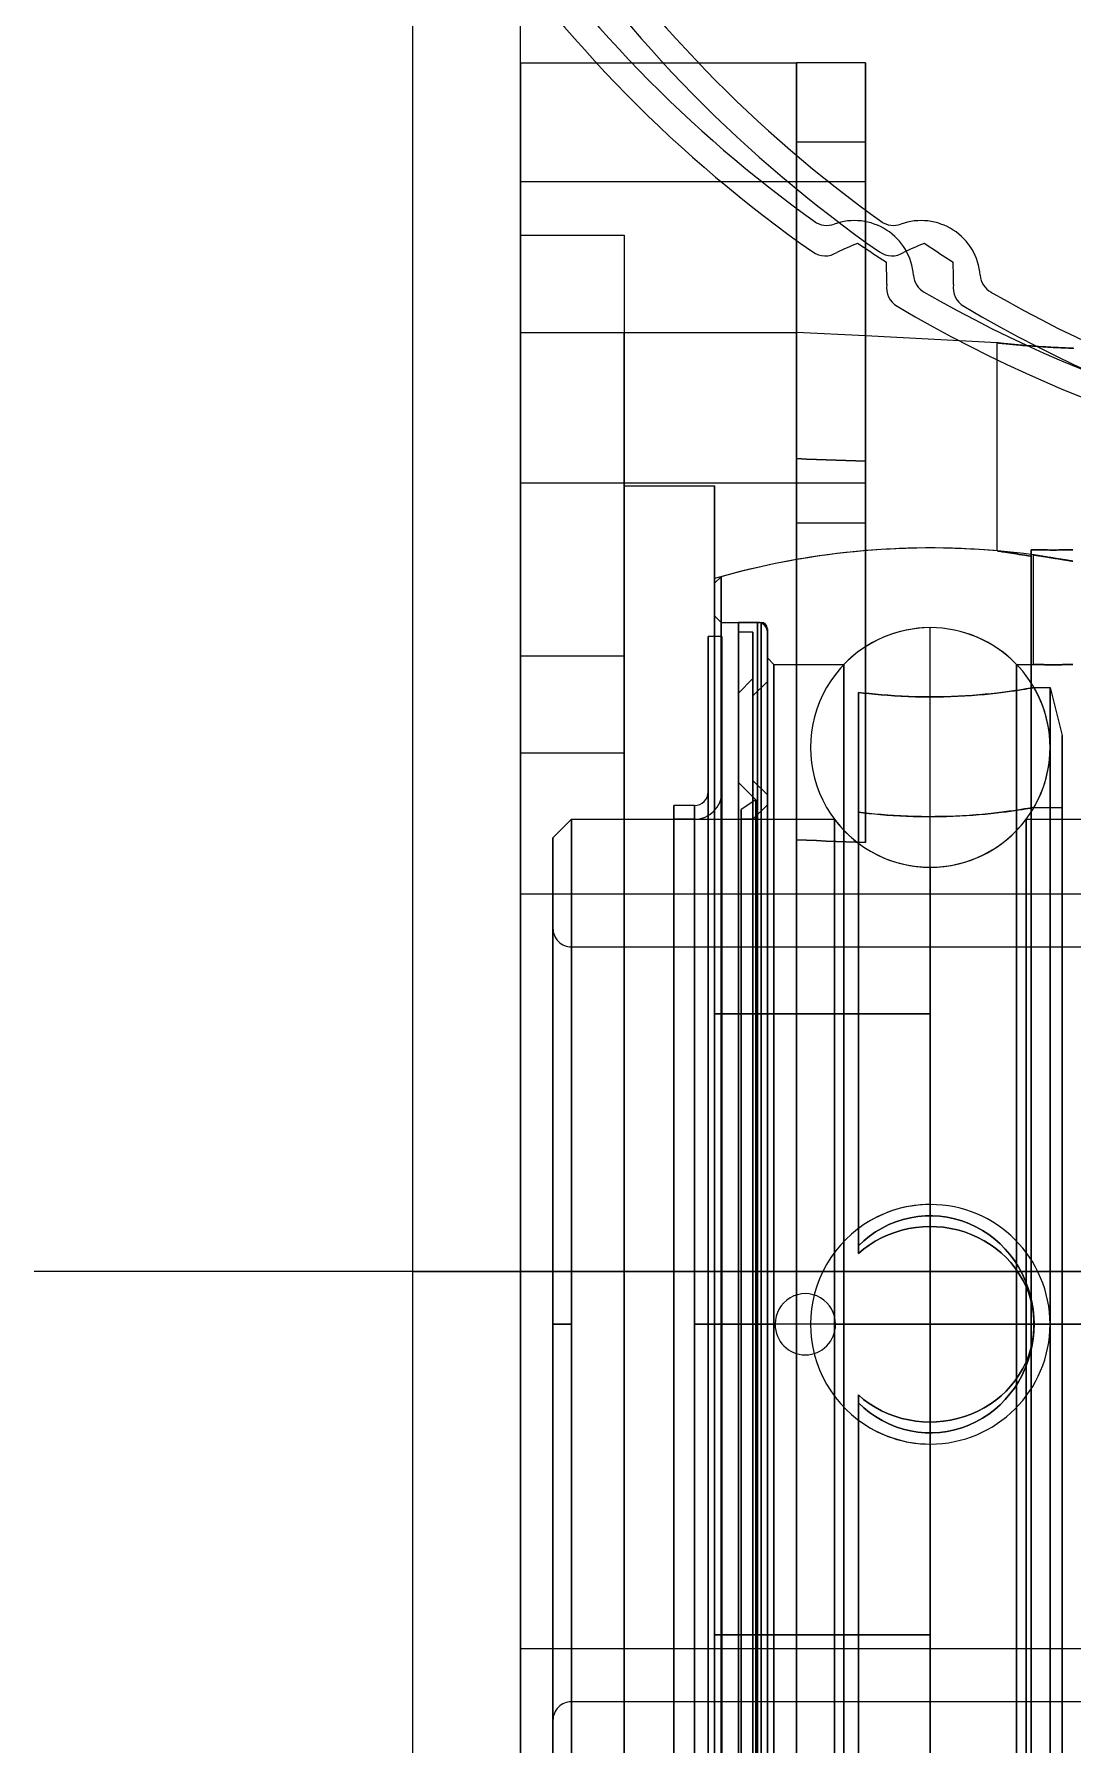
# Model space of a CAD drawing. Header units: millimetres. Extents: x 150937 to 394412, y 327166 to 584759.
# Drawn here: x 224573.1 to 224621.3, y 449877 to 449956.3 of the extents above; entities that cross this region are included whole.
import ezdxf

# ---------------------------------------------------------------- set-up
doc = ezdxf.new("R2010")
doc.units = ezdxf.units.MM
doc.layers.add('MAIN-1', color=7, linetype='Continuous')

# ---------------------------------------------------------------- blocks, each defined once
blk = doc.blocks.new('wewwww')
for q in [(8494.672, 3632.763), (8496.017, 3631.896)]:
    blk.add_line((8495.344, 3632.329), q)
for centre, radius, start, end in [((8462.707, 3581.664), 61.758, 59.36694, 87.84556), ((8462.706, 3581.666), 60.558, 60.03574, 87.12987), ((8493.665, 3633.943), 1, 351.74103, 59.36694), ((8492.414, 3633.287), 1, 4.52088, 60.08), ((8496.152, 3633.582), 2.75, 184.52088, 289.89883), ((8512.911, 3633.575), 18.257, 179.29636, 182.5522), ((8489.204, 3648.866), 18.287, 291.87309, 295.12375), ((8497.508, 3631.468), 1, 55.05539, 122.6813), ((8462.707, 3581.664), 61.758, 13.1262, 55.05539), ((8497.428, 3630.057), 1, 54.3397, 109.89883), ((8462.706, 3581.666), 60.558, 33.96134, 54.38408)]:
    blk.add_arc(centre, radius, start, end)
blk = doc.blocks.new('ucf207')
at = {"layer": 'MAIN-1'}
for p, q in [((0, 58.5), (0, 46)), ((0, 58.5), (0, 58.5)), ((0, 46), (0, 58.5)), ((0, 58.5), (12.8, 58.5)), ((0, 58.5), (12.8, 58.5)), ((12.8, 46), (12.8, 58.5)), ((12.8, 58.5), (12.8, 54.839)), ((12.8, 58.5), (12.8, 58.5)), ((12.8, 54.839), (12.8, 58.5)), ((12.8, 58.5), (12.8, 46)), ((16, 58.5), (12.8, 58.5)), ((16, 58.5), (12.8, 58.5)), ((16, 37.161), (16, 58.5)), ((16, 58.5), (16, 54.839)), ((16, 58.5), (16, 37.161)), ((12.8, 54.839), (16, 54.839)), ((12.8, 54.839), (12.8, 40.142)), ((12.8, 40.142), (12.8, 54.839)), ((12.8, 54.839), (16, 54.839)), ((16, 54.839), (16, 40.019)), ((16, 40.019), (16, 54.839)), ((0, 39), (0, 53)), ((0, 39), (0, 53)), ((0, 39), (0, 53)), ((0, 39), (0, 53)), ((0, 53), (16, 53)), ((0, 53), (16, 53)), ((16, 53), (16, 39)), ((16, 53), (16, 39)), ((16, 53), (16, 39)), ((16, 39), (16, 53)), ((0, 46), (0, 50.5)), ((0, 50.5), (0, 50.5)), ((0, 50.5), (0, 46)), ((0, 50.5), (4.8, 50.5)), ((0, 50.5), (4.8, 50.5)), ((4.8, 50.5), (4.8, 46)), ((4.8, 50.5), (4.8, 50.5)), ((4.8, 50.5), (4.8, 46)), ((0, -46), (0, 46)), ((0, 46), (0, -46)), ((0, 31), (0, 46)), ((0, 46), (0, 31)), ((0, 46), (4.8, 46)), ((0, 46), (4.8, 46)), ((0, 46), (12.8, 46)), ((0, 46), (12.8, 46)), ((4.8, 31), (4.8, 46)), ((4.8, 46), (4.8, 31)), ((12.8, 46), (12.8, 40.142)), ((16, 45.832), (12.8, 46)), ((12.8, 37.161), (12.8, 46)), ((12.8, 46), (12.8, -46)), ((12.8, 46), (12.8, 37.161)), ((12.8, 40.142), (12.8, 46)), ((12.8, -46), (12.8, 46)), ((22.1, 45.513), (16, 45.832)), ((22.1, 45.513), (22.101, 45.512)), ((22.1, 35.866), (22.1, 45.513)), ((22.102, 45.512), (22.1, 45.513)), ((22.101, 45.512), (22.105, 45.512)), ((22.11, 45.512), (22.102, 45.512)), ((22.105, 45.512), (22.112, 45.511)), ((22.123, 45.51), (22.11, 45.512)), ((22.112, 45.511), (22.121, 45.51)), ((22.121, 45.51), (22.134, 45.509)), ((22.141, 45.508), (22.123, 45.51)), ((22.134, 45.509), (22.149, 45.507)), ((22.164, 45.506), (22.141, 45.508)), ((22.149, 45.507), (22.175, 45.504)), ((22.193, 45.503), (22.164, 45.506)), ((22.175, 45.504), (22.208, 45.501)), ((22.227, 45.499), (22.193, 45.503)), ((22.208, 45.501), (22.247, 45.497)), ((22.266, 45.495), (22.227, 45.499)), ((22.247, 45.497), (22.291, 45.492)), ((22.311, 45.49), (22.266, 45.495)), ((22.291, 45.492), (22.341, 45.487)), ((22.36, 45.485), (22.311, 45.49)), ((22.341, 45.487), (22.397, 45.481)), ((22.414, 45.479), (22.36, 45.485)), ((22.397, 45.481), (22.457, 45.475)), ((22.473, 45.473), (22.414, 45.479)), ((22.457, 45.475), (22.523, 45.468)), ((22.536, 45.467), (22.473, 45.473)), ((22.523, 45.468), (22.593, 45.461)), ((22.604, 45.46), (22.536, 45.467)), ((22.593, 45.461), (22.667, 45.454)), ((22.675, 45.453), (22.604, 45.46)), ((22.667, 45.454), (22.745, 45.446)), ((22.749, 45.446), (22.675, 45.453)), ((22.745, 45.446), (22.826, 45.439)), ((22.826, 45.439), (22.749, 45.446)), ((22.826, 45.439), (22.91, 45.431)), ((22.905, 45.431), (22.826, 45.439)), ((22.989, 45.424), (22.905, 45.431)), ((22.91, 45.431), (22.999, 45.423)), ((23.078, 45.416), (22.989, 45.424)), ((22.999, 45.423), (23.093, 45.415)), ((23.17, 45.408), (23.078, 45.416)), ((23.093, 45.415), (23.191, 45.406)), ((23.266, 45.4), (23.17, 45.408)), ((23.191, 45.406), (23.293, 45.397)), ((23.366, 45.391), (23.266, 45.4)), ((23.293, 45.397), (23.399, 45.389)), ((23.469, 45.383), (23.366, 45.391)), ((23.399, 45.389), (23.509, 45.38)), ((23.575, 45.375), (23.469, 45.383)), ((23.509, 45.38), (23.622, 45.371)), ((23.683, 45.367), (23.575, 45.375)), ((23.622, 45.371), (23.737, 45.363)), ((23.794, 45.358), (23.683, 45.367)), ((23.737, 45.363), (23.854, 45.354)), ((23.906, 45.35), (23.794, 45.358)), ((23.854, 45.354), (23.974, 45.346)), ((24.02, 45.343), (23.906, 45.35)), ((23.974, 45.346), (24.094, 45.338)), ((24.135, 45.335), (24.02, 45.343)), ((24.094, 45.338), (24.215, 45.33)), ((24.25, 45.328), (24.135, 45.335)), ((24.215, 45.33), (24.337, 45.322)), ((24.366, 45.321), (24.25, 45.328)), ((24.337, 45.322), (24.458, 45.315)), ((24.481, 45.314), (24.366, 45.321)), ((24.458, 45.315), (24.579, 45.308)), ((24.595, 45.307), (24.481, 45.314)), ((24.579, 45.308), (24.698, 45.302)), ((24.708, 45.301), (24.595, 45.307)), ((24.698, 45.302), (24.817, 45.296)), ((24.82, 45.296), (24.708, 45.301)), ((24.817, 45.296), (24.937, 45.29)), ((24.934, 45.29), (24.82, 45.296)), ((25.048, 45.285), (24.934, 45.29)), ((24.937, 45.29), (25.059, 45.284)), ((25.163, 45.28), (25.048, 45.285)), ((25.059, 45.284), (25.18, 45.279)), ((25.278, 45.275), (25.163, 45.28)), ((25.18, 45.279), (25.302, 45.274)), ((25.392, 45.271), (25.278, 45.275)), ((25.302, 45.274), (25.422, 45.27)), ((25.505, 45.267), (25.392, 45.271)), ((25.422, 45.27), (25.542, 45.265)), ((25.617, 45.263), (25.505, 45.267)), ((25.542, 45.265), (25.66, 45.262)), ((13.258, 40.124), (12.8, 40.142)), ((12.8, 40.142), (13.258, 40.124)), ((13.716, 40.107), (13.258, 40.124)), ((13.258, 40.124), (13.716, 40.107)), ((14.173, 40.089), (13.716, 40.107)), ((13.716, 40.107), (14.173, 40.089)), ((14.63, 40.071), (14.173, 40.089)), ((14.173, 40.089), (14.63, 40.071)), ((15.087, 40.054), (14.63, 40.071)), ((14.63, 40.071), (15.087, 40.054)), ((15.544, 40.036), (15.087, 40.054)), ((15.087, 40.054), (15.544, 40.036)), ((16, 40.019), (15.544, 40.036)), ((15.544, 40.036), (16, 40.019)), ((16, 22.341), (16, 40.019)), ((16, 40.019), (16, 22.341)), ((16, 39), (0, 39)), ((16, 39), (0, 39)), ((4.8, -38.88), (4.8, 38.88)), ((4.8, 38.88), (9, 38.88)), ((4.8, 38.88), (4.8, -38.88)), ((9, -38.88), (9, 38.88)), ((9, 38.88), (9, -38.88)), ((12.8, 37.161), (16, 37.161)), ((12.8, 22.464), (12.8, 37.161)), ((12.8, 37.161), (12.8, 22.464)), ((12.8, 37.161), (16, 37.161)), ((16, 22.341), (16, 37.161)), ((16, 37.161), (16, 22.341)), ((22.105, 35.866), (22.1, 35.866)), ((22.1, 35.866), (22.105, 35.866)), ((22.119, 35.863), (22.105, 35.866)), ((22.105, 35.866), (22.119, 35.863)), ((22.143, 35.859), (22.119, 35.863)), ((22.119, 35.863), (22.143, 35.859)), ((22.177, 35.854), (22.143, 35.859)), ((22.143, 35.859), (22.177, 35.854)), ((22.222, 35.847), (22.177, 35.854)), ((22.177, 35.854), (22.222, 35.847)), ((22.276, 35.838), (22.222, 35.847)), ((22.222, 35.847), (22.276, 35.838)), ((22.339, 35.828), (22.276, 35.838)), ((22.276, 35.838), (22.339, 35.828)), ((22.412, 35.817), (22.339, 35.828)), ((22.339, 35.828), (22.412, 35.817)), ((22.494, 35.804), (22.412, 35.817)), ((22.412, 35.817), (22.494, 35.804)), ((22.583, 35.789), (22.494, 35.804)), ((22.494, 35.804), (22.583, 35.789)), ((22.679, 35.774), (22.583, 35.789)), ((22.583, 35.789), (22.679, 35.774)), ((22.781, 35.758), (22.679, 35.774)), ((22.679, 35.774), (22.781, 35.758)), ((22.888, 35.741), (22.781, 35.758)), ((22.781, 35.758), (22.888, 35.741)), ((23.003, 35.722), (22.888, 35.741)), ((22.888, 35.741), (23.003, 35.722)), ((23.125, 35.703), (23.003, 35.722)), ((23.003, 35.722), (23.125, 35.703)), ((23.255, 35.682), (23.125, 35.703)), ((23.125, 35.703), (23.255, 35.682)), ((23.68, 35.92), (23.68, -36)), ((23.68, 35.92), (23.784, 35.918)), ((23.68, 35.92), (23.68, 35.614)), ((23.784, 35.918), (23.68, 35.92)), ((23.68, 35.614), (23.68, 35.92)), ((23.68, -36), (23.68, 35.92)), ((23.784, 35.918), (23.89, 35.915)), ((23.89, 35.915), (23.784, 35.918)), ((23.89, 35.915), (23.997, 35.913)), ((23.997, 35.913), (23.89, 35.915)), ((23.997, 35.913), (24.105, 35.911)), ((24.105, 35.911), (23.997, 35.913)), ((24.105, 35.911), (24.214, 35.909)), ((24.214, 35.909), (24.105, 35.911)), ((24.214, 35.909), (24.323, 35.908)), ((24.323, 35.908), (24.214, 35.909)), ((24.323, 35.908), (24.432, 35.907)), ((24.432, 35.907), (24.323, 35.908)), ((24.432, 35.907), (24.54, 35.906)), ((24.54, 35.906), (24.432, 35.907)), ((24.54, 35.906), (24.647, 35.906)), ((24.647, 35.906), (24.54, 35.906)), ((24.647, 35.906), (24.753, 35.906)), ((24.753, 35.906), (24.647, 35.906)), ((24.753, 35.906), (24.86, 35.906)), ((24.86, 35.906), (24.753, 35.906)), ((24.86, 35.906), (24.968, 35.907)), ((24.968, 35.907), (24.86, 35.906)), ((24.968, 35.907), (25.077, 35.908)), ((25.077, 35.908), (24.968, 35.907)), ((25.077, 35.908), (25.186, 35.909)), ((25.186, 35.909), (25.077, 35.908)), ((25.186, 35.909), (25.295, 35.911)), ((25.295, 35.911), (25.186, 35.909)), ((25.295, 35.911), (25.403, 35.913)), ((25.403, 35.913), (25.295, 35.911)), ((25.403, 35.913), (25.51, 35.915)), ((25.51, 35.915), (25.403, 35.913)), ((25.51, 35.915), (25.616, 35.918)), ((25.616, 35.918), (25.51, 35.915)), ((23.391, 35.66), (23.255, 35.682)), ((23.255, 35.682), (23.391, 35.66)), ((23.533, 35.638), (23.391, 35.66)), ((23.391, 35.66), (23.533, 35.638)), ((23.68, 35.614), (23.533, 35.638)), ((23.533, 35.638), (23.68, 35.614)), ((23.68, 35.614), (23.68, 0)), ((23.68, 0), (23.68, 35.614)), ((23.791, 35.68), (23.791, 35.68)), ((23.791, 35.68), (23.793, 35.679)), ((23.792, 35.68), (23.791, 35.68)), ((23.791, 30.6), (23.791, 35.68)), ((23.795, 35.679), (23.792, 35.68)), ((23.793, 35.679), (23.795, 35.679)), ((23.795, 35.679), (23.799, 35.679)), ((23.801, 35.678), (23.795, 35.679)), ((23.799, 35.679), (23.803, 35.678)), ((23.809, 35.677), (23.801, 35.678)), ((23.803, 35.678), (23.808, 35.677)), ((23.808, 35.677), (23.819, 35.675)), ((23.819, 35.675), (23.809, 35.677)), ((23.819, 35.675), (23.831, 35.673)), ((23.831, 35.673), (23.819, 35.675)), ((23.831, 35.673), (23.846, 35.671)), ((23.846, 35.671), (23.831, 35.673)), ((23.846, 35.671), (23.863, 35.668)), ((23.863, 35.668), (23.846, 35.671)), ((23.863, 35.668), (23.883, 35.665)), ((23.882, 35.665), (23.863, 35.668)), ((23.904, 35.662), (23.882, 35.665)), ((23.883, 35.665), (23.905, 35.662)), ((23.927, 35.658), (23.904, 35.662)), ((23.905, 35.662), (23.929, 35.658)), ((23.952, 35.654), (23.927, 35.658)), ((23.929, 35.658), (23.955, 35.654)), ((23.979, 35.65), (23.952, 35.654)), ((23.955, 35.654), (23.982, 35.649)), ((24.007, 35.645), (23.979, 35.65)), ((23.982, 35.649), (24.011, 35.645)), ((24.036, 35.641), (24.007, 35.645)), ((24.011, 35.645), (24.041, 35.64)), ((24.067, 35.636), (24.036, 35.641)), ((24.041, 35.64), (24.073, 35.635)), ((24.099, 35.631), (24.067, 35.636)), ((24.073, 35.635), (24.106, 35.629)), ((24.133, 35.625), (24.099, 35.631)), ((24.106, 35.629), (24.141, 35.624)), ((24.169, 35.619), (24.133, 35.625)), ((24.141, 35.624), (24.179, 35.618)), ((24.207, 35.613), (24.169, 35.619)), ((24.179, 35.618), (24.217, 35.612)), ((24.246, 35.607), (24.207, 35.613)), ((24.217, 35.612), (24.257, 35.605)), ((24.286, 35.601), (24.246, 35.607)), ((24.257, 35.605), (24.299, 35.599)), ((24.328, 35.594), (24.286, 35.601)), ((24.299, 35.599), (24.342, 35.592)), ((24.37, 35.587), (24.328, 35.594)), ((24.342, 35.592), (24.385, 35.585)), ((24.413, 35.58), (24.37, 35.587)), ((24.385, 35.585), (24.43, 35.578)), ((24.457, 35.573), (24.413, 35.58)), ((24.43, 35.578), (24.475, 35.57)), ((24.501, 35.566), (24.457, 35.573)), ((24.475, 35.57), (24.52, 35.563)), ((24.546, 35.559), (24.501, 35.566)), ((24.52, 35.563), (24.565, 35.556)), ((24.59, 35.552), (24.546, 35.559)), ((24.565, 35.556), (24.611, 35.549)), ((24.635, 35.545), (24.59, 35.552)), ((24.611, 35.549), (24.656, 35.541)), ((24.678, 35.538), (24.635, 35.545)), ((24.656, 35.541), (24.7, 35.534)), ((24.722, 35.531), (24.678, 35.538)), ((24.7, 35.534), (24.744, 35.527)), ((24.766, 35.524), (24.722, 35.531)), ((24.744, 35.527), (24.789, 35.52)), ((24.81, 35.517), (24.766, 35.524)), ((24.789, 35.52), (24.835, 35.513)), ((24.854, 35.51), (24.81, 35.517)), ((24.835, 35.513), (24.88, 35.505)), ((24.899, 35.502), (24.854, 35.51)), ((24.88, 35.505), (24.926, 35.498)), ((24.943, 35.495), (24.899, 35.502)), ((24.926, 35.498), (24.97, 35.491)), ((24.987, 35.488), (24.943, 35.495)), ((24.97, 35.491), (25.015, 35.484)), ((25.03, 35.481), (24.987, 35.488)), ((25.015, 35.484), (25.058, 35.477)), ((25.073, 35.474), (25.03, 35.481)), ((25.058, 35.477), (25.101, 35.47)), ((25.114, 35.468), (25.073, 35.474)), ((25.101, 35.47), (25.143, 35.463)), ((25.154, 35.461), (25.114, 35.468)), ((25.143, 35.463), (25.183, 35.457)), ((25.193, 35.455), (25.154, 35.461)), ((25.183, 35.457), (25.221, 35.451)), ((25.231, 35.449), (25.193, 35.455)), ((25.221, 35.451), (25.259, 35.445)), ((25.267, 35.443), (25.231, 35.449)), ((25.259, 35.445), (25.294, 35.439)), ((25.301, 35.438), (25.267, 35.443)), ((25.294, 35.439), (25.327, 35.433)), ((25.333, 35.433), (25.301, 35.438)), ((25.327, 35.433), (25.359, 35.428)), ((25.364, 35.428), (25.333, 35.433)), ((25.359, 35.428), (25.389, 35.424)), ((25.393, 35.423), (25.364, 35.428)), ((25.389, 35.424), (25.418, 35.419)), ((25.421, 35.418), (25.393, 35.423)), ((25.418, 35.419), (25.445, 35.415)), ((25.448, 35.414), (25.421, 35.418)), ((25.445, 35.415), (25.471, 35.41)), ((25.473, 35.41), (25.448, 35.414)), ((25.471, 35.41), (25.495, 35.407)), ((25.496, 35.406), (25.473, 35.41)), ((25.495, 35.407), (25.517, 35.403)), ((25.518, 35.403), (25.496, 35.406)), ((25.517, 35.403), (25.537, 35.4)), ((25.537, 35.4), (25.518, 35.403)), ((25.537, 35.4), (25.554, 35.397)), ((25.554, 35.397), (25.537, 35.4)), ((25.554, 35.397), (25.569, 35.395)), ((25.569, 35.395), (25.554, 35.397)), ((25.569, 35.395), (25.581, 35.393)), ((25.581, 35.393), (25.569, 35.395)), ((25.581, 35.393), (25.592, 35.391)), ((25.591, 35.391), (25.581, 35.393)), ((25.599, 35.39), (25.591, 35.391)), ((25.592, 35.391), (25.597, 35.39)), ((25.597, 35.39), (25.601, 35.389)), ((25.605, 35.389), (25.599, 35.39)), ((25.601, 35.389), (25.605, 35.389)), ((25.605, 35.389), (25.607, 35.388)), ((25.608, 35.388), (25.605, 35.389)), ((25.607, 35.388), (25.609, 35.388)), ((25.609, 35.388), (25.608, 35.388)), ((25.609, 35.388), (25.609, 35.388)), ((9, 34.369), (9.3, 34.669)), ((9, 14.4), (9, 34.583)), ((9, 34.369), (9, -34.369)), ((9, -34.369), (9, 34.369)), ((9.3, 0), (9.3, 34.669)), ((9.3, 34.669), (9.3, 0)), ((9, 32.85), (9.3, 32.55)), ((9, -32.85), (9, 32.85)), ((9, 32.85), (9, -32.85)), ((9.3, -32.55), (9.3, 32.55)), ((9.3, 32.55), (11.15, 32.55)), ((9.3, 32.55), (9.3, -32.55)), ((10.994, 32.55), (10.102, 32.55)), ((10.102, -32.55), (10.102, 32.55)), ((10.102, 32.55), (10.102, -32.55)), ((10.994, 0), (10.994, 32.55)), ((10.994, 32.55), (10.994, 0)), ((11.15, 0), (11.15, 32.55)), ((11.15, 32.55), (11.15, 0)), ((9.338, 31.899), (8.7, 31.899)), ((8.7, -31.899), (8.7, 31.899)), ((8.7, 31.899), (8.7, -31.899)), ((9.338, -31.899), (9.338, 31.899)), ((9.338, 31.899), (9.338, -31.899)), ((10.102, -32.093), (10.102, 32.094)), ((10.776, 32.094), (10.102, 32.094)), ((10.102, 32.094), (10.102, -32.093)), ((10.776, -32.093), (10.776, 32.094)), ((10.776, 32.094), (10.776, -32.093)), ((11.45, 32.25), (11.45, 0)), ((11.45, 0), (11.45, 32.25)), ((11.45, 0), (11.45, 32.094)), ((11.45, 32.094), (11.45, 0)), ((19, 0), (19, 32.305)), ((0, 26.5), (0, 31)), ((0, 26.5), (0, 31)), ((0, 31), (4.8, 31)), ((0, 31), (4.8, 31)), ((4.8, 26.5), (4.8, 31)), ((4.8, 31), (4.8, 26.5)), ((11.45, 30.9), (11.75, 30.6)), ((11.45, -30.9), (11.45, 30.9)), ((11.45, 30.9), (11.45, -30.9)), ((11.75, -30.6), (11.75, 30.6)), ((11.75, 30.6), (14.996, 30.6)), ((11.75, 30.6), (11.75, -30.6)), ((14.996, 0), (14.996, 30.6)), ((14.996, 30.6), (14.996, 0)), ((23.004, 0), (23.004, 30.6)), ((23.004, 30.6), (23.004, 0)), ((23.004, 30.6), (23.791, 30.6)), ((23.792, 30.6), (23.791, 30.6)), ((23.791, 30.6), (23.792, 30.6)), ((23.795, 30.6), (23.792, 30.6)), ((23.792, 30.6), (23.794, 30.6)), ((23.794, 30.6), (23.799, 30.6)), ((23.8, 30.6), (23.795, 30.6)), ((23.799, 30.6), (23.805, 30.6)), ((23.807, 30.6), (23.8, 30.6)), ((23.805, 30.6), (23.813, 30.599)), ((23.815, 30.599), (23.807, 30.6)), ((23.813, 30.599), (23.823, 30.599)), ((23.826, 30.599), (23.815, 30.599)), ((23.823, 30.599), (23.835, 30.599)), ((23.839, 30.599), (23.826, 30.599)), ((23.835, 30.599), (23.849, 30.598)), ((23.854, 30.598), (23.839, 30.599)), ((23.849, 30.598), (23.864, 30.598)), ((23.871, 30.598), (23.854, 30.598)), ((23.864, 30.598), (23.881, 30.597)), ((23.89, 30.597), (23.871, 30.598)), ((23.881, 30.597), (23.9, 30.597)), ((23.91, 30.597), (23.89, 30.597)), ((23.9, 30.597), (23.921, 30.596)), ((23.933, 30.596), (23.91, 30.597)), ((23.921, 30.596), (23.943, 30.596)), ((23.956, 30.596), (23.933, 30.596)), ((23.943, 30.596), (23.966, 30.595)), ((23.982, 30.595), (23.956, 30.596)), ((23.966, 30.595), (23.991, 30.595)), ((24.008, 30.594), (23.982, 30.595)), ((23.991, 30.595), (24.017, 30.594)), ((24.036, 30.594), (24.008, 30.594)), ((24.017, 30.594), (24.043, 30.594)), ((24.064, 30.593), (24.036, 30.594)), ((24.043, 30.594), (24.071, 30.593)), ((24.095, 30.592), (24.064, 30.593)), ((24.071, 30.593), (24.101, 30.592)), ((24.127, 30.592), (24.095, 30.592)), ((24.101, 30.592), (24.131, 30.592)), ((24.16, 30.591), (24.127, 30.592)), ((24.131, 30.592), (24.164, 30.591)), ((24.195, 30.591), (24.16, 30.591)), ((24.164, 30.591), (24.197, 30.591)), ((24.231, 30.59), (24.195, 30.591)), ((24.197, 30.591), (24.232, 30.59)), ((24.269, 30.59), (24.231, 30.59)), ((24.232, 30.59), (24.268, 30.59)), ((24.268, 30.59), (24.305, 30.589)), ((24.308, 30.589), (24.269, 30.59)), ((24.305, 30.589), (24.343, 30.589)), ((24.347, 30.589), (24.308, 30.589)), ((24.343, 30.589), (24.381, 30.588)), ((24.387, 30.588), (24.347, 30.589)), ((24.381, 30.588), (24.42, 30.588)), ((24.429, 30.588), (24.387, 30.588)), ((24.42, 30.588), (24.46, 30.587)), ((24.47, 30.587), (24.429, 30.588)), ((24.46, 30.587), (24.5, 30.587)), ((24.512, 30.587), (24.47, 30.587)), ((24.5, 30.587), (24.54, 30.587)), ((24.554, 30.587), (24.512, 30.587)), ((24.54, 30.587), (24.581, 30.587)), ((24.596, 30.587), (24.554, 30.587)), ((24.581, 30.587), (24.621, 30.587)), ((24.638, 30.587), (24.596, 30.587)), ((24.621, 30.587), (24.661, 30.587)), ((24.679, 30.586), (24.638, 30.587)), ((24.661, 30.587), (24.7, 30.586)), ((24.721, 30.586), (24.679, 30.586)), ((24.7, 30.586), (24.739, 30.587)), ((24.762, 30.587), (24.721, 30.586)), ((24.739, 30.587), (24.779, 30.587)), ((24.804, 30.587), (24.762, 30.587)), ((24.779, 30.587), (24.819, 30.587)), ((24.846, 30.587), (24.804, 30.587)), ((24.819, 30.587), (24.86, 30.587)), ((24.888, 30.587), (24.846, 30.587)), ((24.86, 30.587), (24.9, 30.587)), ((24.93, 30.587), (24.888, 30.587)), ((24.9, 30.587), (24.94, 30.587)), ((24.971, 30.588), (24.93, 30.587)), ((24.94, 30.587), (24.98, 30.588)), ((25.013, 30.588), (24.971, 30.588)), ((24.98, 30.588), (25.019, 30.588)), ((25.053, 30.589), (25.013, 30.588)), ((25.019, 30.588), (25.057, 30.589)), ((25.092, 30.589), (25.053, 30.589)), ((25.057, 30.589), (25.095, 30.589)), ((25.131, 30.59), (25.092, 30.589)), ((25.095, 30.589), (25.132, 30.59)), ((25.169, 30.59), (25.131, 30.59)), ((25.132, 30.59), (25.168, 30.59)), ((25.168, 30.59), (25.203, 30.591)), ((25.205, 30.591), (25.169, 30.59)), ((25.203, 30.591), (25.236, 30.591)), ((25.24, 30.591), (25.205, 30.591)), ((25.236, 30.591), (25.269, 30.592)), ((25.273, 30.592), (25.24, 30.591)), ((25.269, 30.592), (25.299, 30.592)), ((25.305, 30.592), (25.273, 30.592)), ((25.299, 30.592), (25.329, 30.593)), ((25.336, 30.593), (25.305, 30.592)), ((25.329, 30.593), (25.357, 30.594)), ((25.364, 30.594), (25.336, 30.593)), ((25.357, 30.594), (25.383, 30.594)), ((25.392, 30.594), (25.364, 30.594)), ((25.383, 30.594), (25.409, 30.595)), ((25.418, 30.595), (25.392, 30.594)), ((25.409, 30.595), (25.434, 30.595)), ((25.444, 30.596), (25.418, 30.595)), ((25.434, 30.595), (25.457, 30.596)), ((25.467, 30.596), (25.444, 30.596)), ((25.457, 30.596), (25.479, 30.596)), ((25.49, 30.597), (25.467, 30.596)), ((25.479, 30.596), (25.5, 30.597)), ((25.51, 30.597), (25.49, 30.597)), ((25.5, 30.597), (25.519, 30.597)), ((25.529, 30.598), (25.51, 30.597)), ((25.519, 30.597), (25.536, 30.598)), ((25.546, 30.598), (25.529, 30.598)), ((25.536, 30.598), (25.551, 30.598)), ((25.561, 30.599), (25.546, 30.598)), ((25.551, 30.598), (25.565, 30.599)), ((25.574, 30.599), (25.561, 30.599)), ((25.565, 30.599), (25.577, 30.599)), ((25.585, 30.599), (25.574, 30.599)), ((25.577, 30.599), (25.587, 30.599)), ((25.593, 30.6), (25.585, 30.599)), ((25.587, 30.599), (25.595, 30.6)), ((25.6, 30.6), (25.593, 30.6)), ((25.595, 30.6), (25.601, 30.6)), ((25.605, 30.6), (25.6, 30.6)), ((25.601, 30.6), (25.606, 30.6)), ((25.608, 30.6), (25.605, 30.6)), ((25.606, 30.6), (25.608, 30.6)), ((25.609, 30.6), (25.608, 30.6)), ((25.608, 30.6), (25.609, 30.6)), ((10.776, 29.946), (10.102, 29.272)), ((10.776, 29.946), (10.776, -29.946)), ((10.776, -29.946), (10.776, 29.946)), ((11.45, 29.811), (10.776, 29.137)), ((11.45, -29.811), (11.45, 29.811)), ((11.45, 29.811), (11.45, -29.811)), ((22.505, 29.325), (22.716, 29.353)), ((22.757, 29.359), (22.547, 29.33)), ((22.716, 29.353), (22.913, 29.381)), ((22.952, 29.387), (22.757, 29.359)), ((22.913, 29.381), (23.093, 29.408)), ((23.13, 29.414), (22.952, 29.387)), ((23.093, 29.408), (23.255, 29.433)), ((23.289, 29.439), (23.13, 29.414)), ((23.255, 29.433), (23.397, 29.456)), ((23.428, 29.461), (23.289, 29.439)), ((23.397, 29.456), (23.519, 29.477)), ((23.546, 29.481), (23.428, 29.461)), ((23.519, 29.477), (23.62, 29.494)), ((23.643, 29.498), (23.546, 29.481)), ((23.62, 29.494), (23.68, 29.504)), ((23.717, 29.511), (23.643, 29.498)), ((23.68, 29.504), (23.727, 29.513)), ((23.77, 29.52), (23.717, 29.511)), ((23.727, 29.513), (23.764, 29.519)), ((23.764, 29.519), (23.79, 29.524)), ((23.801, 29.526), (23.77, 29.52)), ((23.79, 29.524), (23.806, 29.527)), ((23.811, 29.528), (23.801, 29.526)), ((23.806, 29.527), (23.811, 29.528)), ((23.811, 29.528), (24.555, 29.528)), ((24.555, 29.528), (25.11, 27.306)), ((24.555, 29.528), (24.555, -29.527)), ((24.555, -29.527), (24.555, 29.528)), ((10.102, 29.272), (10.102, -29.272)), ((10.102, -29.272), (10.102, 29.272)), ((10.776, -29.137), (10.776, 29.137)), ((10.776, 29.137), (10.776, -29.137)), ((15.905, 29.274), (15.667, 29.303)), ((15.667, 29.303), (15.667, 3.638)), ((15.667, 29.303), (15.903, 29.274)), ((15.667, 23.748), (15.667, 29.303)), ((15.667, 29.303), (15.667, 23.748)), ((15.667, 3.638), (15.667, 29.303)), ((15.903, 29.274), (16.158, 29.246)), ((16.163, 29.245), (15.905, 29.274)), ((16.158, 29.246), (16.431, 29.218)), ((16.438, 29.218), (16.163, 29.245)), ((16.431, 29.218), (16.719, 29.192)), ((16.729, 29.191), (16.438, 29.218)), ((16.719, 29.192), (17.021, 29.168)), ((17.034, 29.167), (16.729, 29.191)), ((17.021, 29.168), (17.334, 29.147)), ((17.35, 29.146), (17.034, 29.167)), ((17.334, 29.147), (17.655, 29.129)), ((17.674, 29.128), (17.35, 29.146)), ((17.655, 29.129), (17.982, 29.114)), ((18.004, 29.113), (17.674, 29.128)), ((17.982, 29.114), (18.311, 29.104)), ((18.336, 29.103), (18.004, 29.113)), ((18.311, 29.104), (18.64, 29.097)), ((18.667, 29.097), (18.336, 29.103)), ((18.64, 29.097), (18.964, 29.095)), ((18.994, 29.095), (18.667, 29.097)), ((18.964, 29.095), (19.288, 29.096)), ((19.321, 29.097), (18.994, 29.095)), ((19.288, 29.096), (19.616, 29.102)), ((19.652, 29.103), (19.321, 29.097)), ((19.616, 29.102), (19.946, 29.112)), ((19.984, 29.113), (19.652, 29.103)), ((19.946, 29.112), (20.273, 29.125)), ((20.314, 29.127), (19.984, 29.113)), ((20.273, 29.125), (20.596, 29.143)), ((20.639, 29.145), (20.314, 29.127)), ((20.596, 29.143), (20.911, 29.163)), ((20.955, 29.166), (20.639, 29.145)), ((20.911, 29.163), (21.215, 29.187)), ((21.26, 29.19), (20.955, 29.166)), ((21.215, 29.187), (21.507, 29.212)), ((21.552, 29.217), (21.26, 29.19)), ((21.507, 29.212), (21.783, 29.24)), ((21.828, 29.244), (21.552, 29.217)), ((21.783, 29.24), (22.042, 29.268)), ((22.086, 29.273), (21.828, 29.244)), ((22.042, 29.268), (22.283, 29.296)), ((22.325, 29.302), (22.086, 29.273)), ((22.283, 29.296), (22.505, 29.325)), ((22.547, 29.33), (22.325, 29.302)), ((25.11, -27.305), (25.11, 27.306)), ((25.11, 27.306), (25.11, -27.305)), ((0, -26.5), (0, 26.5)), ((0, 26.5), (0, -26.5)), ((0, 26.5), (4.8, 26.5)), ((0, 26.5), (4.8, 26.5)), ((4.8, -26.5), (4.8, 26.5)), ((4.8, 26.5), (4.8, -26.5)), ((8.7, 24.696), (8.7, 0)), ((8.7, 0), (8.7, 24.696)), ((9.338, 24.696), (9.338, 0)), ((10.102, -25.13), (10.102, 25.131)), ((10.911, 24.322), (10.102, 25.131)), ((10.102, 25.131), (10.102, -25.13)), ((10.776, 25.224), (10.776, -25.224)), ((11.45, 24.55), (10.776, 25.224)), ((10.776, -25.224), (10.776, 25.224)), ((7.1, 24.058), (7.1, -24.058)), ((8.062, 24.058), (7.1, 24.058)), ((7.1, -24.058), (7.1, 24.058)), ((8.062, 24.058), (8.062, 0)), ((8.062, 0), (8.062, 24.058)), ((10.911, 24.322), (10.237, 23.877)), ((10.237, 23.877), (10.237, -23.876)), ((10.237, -23.876), (10.237, 23.877)), ((11.45, 24.094), (10.776, 23.42)), ((10.911, 24.322), (10.911, -24.322)), ((10.911, -24.322), (10.911, 24.322)), ((11.45, 24.55), (11.45, -24.55)), ((11.45, -24.55), (11.45, 24.55)), ((11.45, -24.094), (11.45, 24.094)), ((11.45, 24.094), (11.45, -24.094)), ((22.516, 23.771), (22.725, 23.799)), ((22.853, 23.817), (22.647, 23.788)), ((22.725, 23.799), (22.922, 23.827)), ((23.044, 23.846), (22.853, 23.817)), ((22.922, 23.827), (23.102, 23.854)), ((23.218, 23.872), (23.044, 23.846)), ((23.102, 23.854), (23.265, 23.88)), ((23.371, 23.897), (23.218, 23.872)), ((23.265, 23.88), (23.409, 23.903)), ((23.503, 23.919), (23.371, 23.897)), ((23.409, 23.903), (23.532, 23.924)), ((23.612, 23.937), (23.503, 23.919)), ((23.532, 23.924), (23.633, 23.941)), ((23.697, 23.952), (23.612, 23.937)), ((23.633, 23.941), (23.712, 23.955)), ((23.759, 23.963), (23.697, 23.952)), ((23.712, 23.955), (23.767, 23.965)), ((23.796, 23.97), (23.759, 23.963)), ((23.767, 23.965), (23.8, 23.971)), ((23.811, 23.972), (23.796, 23.97)), ((23.8, 23.971), (23.811, 23.972)), ((23.811, 23.972), (25.11, 23.972)), ((23.811, 23.972), (23.811, 23.972)), ((23.811, 23.972), (23.811, 23.972)), ((23.811, 23.972), (23.811, 23.972)), ((23.811, 23.972), (23.811, 23.972)), ((23.811, 23.972), (23.811, 23.972)), ((23.811, 23.972), (23.811, 23.972)), ((25.11, -23.972), (25.11, 23.972)), ((25.11, 23.972), (25.11, -23.972)), ((1.5, 22.562), (2.358, 23.42)), ((2.358, 23.42), (14.554, 23.42)), ((2.358, 23.42), (2.358, -23.42)), ((2.358, -23.42), (2.358, 23.42)), ((7.1, -23.42), (7.1, 23.42)), ((8.062, 23.42), (7.1, 23.42)), ((7.1, 23.42), (7.1, -23.42)), ((8.062, 0), (8.062, 23.42)), ((8.062, 23.42), (8.062, 0)), ((10.237, -23.42), (10.237, 23.42)), ((10.776, 23.42), (10.237, 23.42)), ((10.237, 23.42), (10.237, -23.42)), ((10.776, -23.42), (10.776, 23.42)), ((10.776, 23.42), (10.776, -23.42)), ((14.554, 23.42), (14.554, 0)), ((14.554, 0), (14.554, 23.42)), ((15.906, 23.719), (15.667, 23.748)), ((15.667, 3.276), (15.667, 23.748)), ((15.667, 23.748), (15.9, 23.72)), ((15.667, 23.748), (15.667, 3.276)), ((15.9, 23.72), (16.149, 23.692)), ((16.162, 23.69), (15.906, 23.719)), ((16.149, 23.692), (16.413, 23.665)), ((16.434, 23.663), (16.162, 23.69)), ((16.413, 23.665), (16.691, 23.64)), ((16.72, 23.637), (16.434, 23.663)), ((16.691, 23.64), (16.98, 23.616)), ((17.018, 23.613), (16.72, 23.637)), ((16.98, 23.616), (17.278, 23.595)), ((17.324, 23.592), (17.018, 23.613)), ((17.278, 23.595), (17.583, 23.577)), ((17.638, 23.575), (17.324, 23.592)), ((17.583, 23.577), (17.892, 23.563)), ((17.957, 23.56), (17.638, 23.575)), ((17.892, 23.563), (18.204, 23.552)), ((18.276, 23.55), (17.957, 23.56)), ((18.204, 23.552), (18.515, 23.544)), ((18.595, 23.543), (18.276, 23.55)), ((18.515, 23.544), (18.823, 23.541)), ((18.91, 23.54), (18.595, 23.543)), ((18.823, 23.541), (19.127, 23.54)), ((19.221, 23.541), (18.91, 23.54)), ((19.127, 23.54), (19.434, 23.543)), ((19.538, 23.545), (19.221, 23.541)), ((19.434, 23.543), (19.745, 23.55)), ((19.857, 23.554), (19.538, 23.545)), ((19.745, 23.55), (20.057, 23.561)), ((20.177, 23.566), (19.857, 23.554)), ((20.057, 23.561), (20.367, 23.575)), ((20.494, 23.582), (20.177, 23.566)), ((20.367, 23.575), (20.673, 23.592)), ((20.805, 23.601), (20.494, 23.582)), ((20.673, 23.592), (20.972, 23.613)), ((21.108, 23.623), (20.805, 23.601)), ((20.972, 23.613), (21.263, 23.636)), ((21.401, 23.648), (21.108, 23.623)), ((21.263, 23.636), (21.543, 23.661)), ((21.681, 23.674), (21.401, 23.648)), ((21.543, 23.661), (21.809, 23.687)), ((21.947, 23.702), (21.681, 23.674)), ((21.809, 23.687), (22.061, 23.715)), ((22.196, 23.731), (21.947, 23.702)), ((22.061, 23.715), (22.296, 23.743)), ((22.428, 23.76), (22.196, 23.731)), ((22.296, 23.743), (22.516, 23.771)), ((22.647, 23.788), (22.428, 23.76)), ((23.446, 23.42), (23.446, 0)), ((23.446, 0), (23.446, 23.42)), ((23.446, 23.42), (33.9, 23.42)), ((1.5, 22.562), (1.5, -22.562)), ((1.5, -22.562), (1.5, 22.562)), ((12.8, 22.464), (12.8, -22.464)), ((12.8, 22.464), (13.258, 22.446)), ((13.258, 22.446), (12.8, 22.464)), ((12.8, -22.464), (12.8, 22.464)), ((13.258, 22.446), (13.716, 22.429)), ((13.716, 22.429), (13.258, 22.446)), ((13.716, 22.429), (14.173, 22.411)), ((14.173, 22.411), (13.716, 22.429)), ((14.173, 22.411), (14.63, 22.394)), ((14.63, 22.394), (14.173, 22.411)), ((14.63, 22.394), (15.087, 22.376)), ((15.087, 22.376), (14.63, 22.394)), ((15.087, 22.376), (15.544, 22.358)), ((15.544, 22.358), (15.087, 22.376)), ((15.544, 22.358), (16, 22.341)), ((16, 22.341), (15.544, 22.358)), ((19, 21.195), (19, 0)), ((1.5, 0), (1.5, 18.358)), ((2.358, 0), (2.358, 17.5)), ((2.358, 17.5), (2.358, 0)), ((2.358, 17.5), (33.9, 17.5)), ((9, 14.4), (19, 14.4)), ((19, 14.4), (9, 14.4)), ((9, 14.4), (9, 14.4)), ((9, 14.4), (19, 14.4)), ((9, 14.4), (9, 14.4)), ((9, 14.4), (9, -14.4)), ((9, -14.4), (9, 14.4)), ((9, 14.4), (19, 14.4)), ((19, 14.4), (19, 0)), ((19, 0), (19, 14.4)), ((19, 14.4), (19, 14.4)), ((19, -14.4), (19, 14.4)), ((19, 14.4), (19, 14.4)), ((19, 14.4), (19, -14.4)), ((17.743, 4.862), (17.408, 4.754)), ((17.408, 4.754), (17.743, 4.862)), ((18.084, 4.944), (17.743, 4.862)), ((17.743, 4.862), (18.084, 4.944)), ((18.426, 5), (18.084, 4.944)), ((18.084, 4.944), (18.426, 5)), ((18.767, 5.03), (18.426, 5)), ((18.426, 5), (18.767, 5.03)), ((19.102, 5.035), (18.767, 5.03)), ((18.767, 5.03), (19.102, 5.035)), ((19.441, 5.015), (19.102, 5.035)), ((19.102, 5.035), (19.441, 5.015)), ((19.783, 4.969), (19.441, 5.015)), ((19.441, 5.015), (19.783, 4.969)), ((20.125, 4.897), (19.783, 4.969)), ((19.783, 4.969), (20.125, 4.897)), ((20.463, 4.799), (20.125, 4.897)), ((20.125, 4.897), (20.463, 4.799)), ((20.793, 4.675), (20.463, 4.799)), ((20.463, 4.799), (20.793, 4.675)), ((15.667, 3.638), (15.667, 4.444)), ((15.667, 3.638), (15.667, 4.444)), ((15.667, 4.444), (15.667, 3.638)), ((15.667, 3.276), (15.667, 4.444)), ((16.179, 4.084), (15.913, 3.868)), ((15.913, 3.868), (16.179, 4.084)), ((16.464, 4.283), (16.179, 4.084)), ((16.179, 4.084), (16.464, 4.283)), ((16.742, 4.007), (16.45, 3.849)), ((16.45, 3.849), (16.742, 4.007)), ((16.765, 4.463), (16.464, 4.283)), ((16.464, 4.283), (16.765, 4.463)), ((17.046, 4.146), (16.742, 4.007)), ((16.742, 4.007), (17.046, 4.146)), ((17.081, 4.621), (16.765, 4.463)), ((16.765, 4.463), (17.081, 4.621)), ((17.359, 4.264), (17.046, 4.146)), ((17.046, 4.146), (17.359, 4.264)), ((17.408, 4.754), (17.081, 4.621)), ((17.081, 4.621), (17.408, 4.754)), ((17.679, 4.361), (17.359, 4.264)), ((17.359, 4.264), (17.679, 4.361)), ((18.004, 4.436), (17.679, 4.361)), ((17.679, 4.361), (18.004, 4.436)), ((18.33, 4.49), (18.004, 4.436)), ((18.004, 4.436), (18.33, 4.49)), ((18.654, 4.522), (18.33, 4.49)), ((18.33, 4.49), (18.654, 4.522)), ((18.973, 4.534), (18.654, 4.522)), ((18.654, 4.522), (18.973, 4.534)), ((19.291, 4.525), (18.973, 4.534)), ((18.973, 4.534), (19.291, 4.525)), ((19.615, 4.497), (19.291, 4.525)), ((19.291, 4.525), (19.615, 4.497)), ((19.941, 4.447), (19.615, 4.497)), ((19.615, 4.497), (19.941, 4.447)), ((20.265, 4.375), (19.941, 4.447)), ((19.941, 4.447), (20.265, 4.375)), ((20.587, 4.282), (20.265, 4.375)), ((20.265, 4.375), (20.587, 4.282)), ((20.902, 4.167), (20.587, 4.282)), ((20.587, 4.282), (20.902, 4.167)), ((21.114, 4.527), (20.793, 4.675)), ((20.793, 4.675), (21.114, 4.527)), ((21.207, 4.032), (20.902, 4.167)), ((20.902, 4.167), (21.207, 4.032)), ((21.421, 4.356), (21.114, 4.527)), ((21.114, 4.527), (21.421, 4.356)), ((21.502, 3.877), (21.207, 4.032)), ((21.207, 4.032), (21.502, 3.877)), ((21.713, 4.164), (21.421, 4.356)), ((21.421, 4.356), (21.713, 4.164)), ((21.987, 3.953), (21.713, 4.164)), ((21.713, 4.164), (21.987, 3.953)), ((15.913, 3.868), (15.667, 3.638)), ((15.667, 3.638), (15.913, 3.868)), ((15.667, 3.276), (15.667, 3.638)), ((15.91, 3.481), (15.667, 3.276)), ((15.667, 3.276), (15.91, 3.481)), ((16.172, 3.673), (15.91, 3.481)), ((15.91, 3.481), (16.172, 3.673)), ((16.45, 3.849), (16.172, 3.673)), ((16.172, 3.673), (16.45, 3.849)), ((21.782, 3.704), (21.502, 3.877)), ((21.502, 3.877), (21.782, 3.704)), ((22.046, 3.515), (21.782, 3.704)), ((21.782, 3.704), (22.046, 3.515)), ((22.24, 3.728), (21.987, 3.953)), ((21.987, 3.953), (22.24, 3.728)), ((22.293, 3.312), (22.046, 3.515)), ((22.046, 3.515), (22.293, 3.312)), ((22.474, 3.49), (22.24, 3.728)), ((22.24, 3.728), (22.474, 3.49)), ((22.522, 3.095), (22.293, 3.312)), ((22.293, 3.312), (22.522, 3.095)), ((22.695, 3.232), (22.474, 3.49)), ((22.474, 3.49), (22.695, 3.232)), ((22.9, 2.955), (22.695, 3.232)), ((22.695, 3.232), (22.9, 2.955)), ((22.74, 2.859), (22.522, 3.095)), ((22.522, 3.095), (22.74, 2.859)), ((22.944, 2.604), (22.74, 2.859)), ((22.74, 2.859), (22.944, 2.604)), ((23.088, 2.661), (22.9, 2.955)), ((22.9, 2.955), (23.088, 2.661)), ((23.13, 2.332), (22.944, 2.604)), ((22.944, 2.604), (23.13, 2.332)), ((23.257, 2.353), (23.088, 2.661)), ((23.088, 2.661), (23.257, 2.353)), ((23.297, 2.046), (23.13, 2.332)), ((23.13, 2.332), (23.297, 2.046)), ((23.404, 2.032), (23.257, 2.353)), ((23.257, 2.353), (23.404, 2.032)), ((23.442, 1.747), (23.297, 2.046)), ((23.297, 2.046), (23.442, 1.747)), ((23.404, 2.032), (23.529, 1.702)), ((23.529, 1.702), (23.404, 2.032)), ((23.564, 1.438), (23.442, 1.747)), ((23.442, 1.747), (23.564, 1.438)), ((23.632, 1.364), (23.529, 1.702)), ((23.529, 1.702), (23.632, 1.364)), ((23.663, 1.121), (23.564, 1.438)), ((23.564, 1.438), (23.663, 1.121)), ((23.711, 1.022), (23.632, 1.364)), ((23.632, 1.364), (23.711, 1.022)), ((23.736, 0.801), (23.663, 1.121)), ((23.663, 1.121), (23.736, 0.801)), ((23.767, 0.679), (23.711, 1.022)), ((23.711, 1.022), (23.767, 0.679)), ((23.784, 0.479), (23.736, 0.801)), ((23.736, 0.801), (23.784, 0.479)), ((2.358, 0), (1.5, 0)), ((1.5, -18.358), (1.5, 0)), ((1.5, 0), (2.358, 0)), ((2.358, -17.5), (2.358, 0)), ((2.358, 0), (2.358, -17.5)), ((8.062, 0), (9.338, 0)), ((9.338, 0), (8.062, 0)), ((8.062, -23.42), (8.062, 0)), ((8.062, 0), (8.062, -24.058)), ((8.7, 0), (8.062, 0)), ((8.062, 0), (8.7, 0)), ((8.062, -24.058), (8.062, 0)), ((8.062, 0), (8.062, -23.42)), ((8.7, 0), (8.7, -24.696)), ((19, 0), (9.3, 0)), ((9.3, 0), (9.3, -34.669)), ((9.3, -34.669), (9.3, 0)), ((9.3, 0), (11.803, 0)), ((9.338, 0), (9.338, -24.696)), ((10.994, -32.55), (10.994, 0)), ((10.994, 0), (10.994, -32.55)), ((11.45, 0), (10.994, 0)), ((10.994, 0), (11.45, 0)), ((11.15, -32.55), (11.15, 0)), ((11.15, 0), (11.15, -32.55)), ((11.45, 0), (11.15, 0)), ((11.15, 0), (11.45, 0)), ((11.45, 0), (11.45, -32.25)), ((11.45, -32.25), (11.45, 0)), ((11.45, 0), (11.45, -32.093)), ((11.45, -32.093), (11.45, 0)), ((19, 0), (14.554, 0)), ((14.554, 0), (19, 0)), ((14.554, 0), (14.554, -23.42)), ((14.554, -23.42), (14.554, 0)), ((14.607, 0), (19, 0)), ((14.996, -30.6), (14.996, 0)), ((19, 0), (14.996, 0)), ((14.996, 0), (19, 0)), ((14.996, 0), (14.996, -30.6)), ((19, 0), (23.68, 0)), ((23.68, 0), (19, 0)), ((19, 0), (19, -14.4)), ((19, -14.4), (19, 0)), ((28.7, 0), (19, 0)), ((19, 0), (28.7, 0)), ((23.004, 0), (19, 0)), ((19, 0), (23.004, 0)), ((19, -32.305), (19, 0)), ((23.446, 0), (19, 0)), ((19, 0), (23.446, 0)), ((19, 0), (19, -21.195)), ((23.004, 0), (23.004, -30.6)), ((23.004, -30.6), (23.004, 0)), ((23.446, -23.42), (23.446, 0)), ((23.446, 0), (23.446, -23.42)), ((23.68, -35.695), (23.68, 0)), ((23.8, 0.337), (23.767, 0.679)), ((23.767, 0.679), (23.8, 0.337)), ((23.808, 0.158), (23.784, 0.479)), ((23.784, 0.479), (23.808, 0.158)), ((23.811, 0), (23.8, 0.337)), ((23.8, 0.337), (23.811, 0)), ((23.8, -0.337), (23.811, 0)), ((23.811, 0), (23.8, -0.337)), ((23.808, -0.158), (23.808, 0.158)), ((23.808, 0.158), (23.808, -0.158)), ((23.711, -1.022), (23.767, -0.679)), ((23.767, -0.679), (23.711, -1.022)), ((23.736, -0.801), (23.784, -0.479)), ((23.784, -0.479), (23.736, -0.801)), ((23.767, -0.679), (23.8, -0.337)), ((23.8, -0.337), (23.767, -0.679)), ((23.784, -0.479), (23.808, -0.158)), ((23.808, -0.158), (23.784, -0.479)), ((23.442, -1.747), (23.564, -1.438)), ((23.564, -1.438), (23.442, -1.747)), ((23.529, -1.702), (23.632, -1.364)), ((23.632, -1.364), (23.529, -1.702)), ((23.564, -1.438), (23.663, -1.121)), ((23.663, -1.121), (23.564, -1.438)), ((23.632, -1.364), (23.711, -1.022)), ((23.711, -1.022), (23.632, -1.364)), ((23.663, -1.121), (23.736, -0.801)), ((23.736, -0.801), (23.663, -1.121)), ((22.944, -2.604), (23.13, -2.332)), ((23.13, -2.332), (22.944, -2.604)), ((23.088, -2.661), (23.257, -2.353)), ((23.257, -2.353), (23.088, -2.661)), ((23.13, -2.332), (23.297, -2.046)), ((23.297, -2.046), (23.13, -2.332)), ((23.257, -2.353), (23.404, -2.033)), ((23.404, -2.033), (23.257, -2.353)), ((23.297, -2.046), (23.442, -1.747)), ((23.442, -1.747), (23.297, -2.046)), ((23.404, -2.033), (23.529, -1.702)), ((23.529, -1.702), (23.404, -2.033)), ((22.293, -3.312), (22.522, -3.095)), ((22.522, -3.095), (22.293, -3.312)), ((22.522, -3.095), (22.74, -2.859)), ((22.74, -2.859), (22.522, -3.095)), ((22.695, -3.232), (22.9, -2.955)), ((22.9, -2.955), (22.695, -3.232)), ((22.74, -2.859), (22.944, -2.604)), ((22.944, -2.604), (22.74, -2.859)), ((22.9, -2.955), (23.088, -2.661)), ((23.088, -2.661), (22.9, -2.955)), ((15.667, -3.276), (15.91, -3.481)), ((15.667, -3.638), (15.667, -3.276)), ((15.91, -3.481), (15.667, -3.276)), ((15.667, -23.748), (15.667, -3.276)), ((15.667, -3.276), (15.667, -23.748)), ((15.667, -4.444), (15.667, -3.276)), ((15.667, -3.638), (15.913, -3.868)), ((15.667, -4.444), (15.667, -3.638)), ((15.913, -3.868), (15.667, -3.638)), ((15.667, -3.638), (15.667, -29.303)), ((15.667, -4.444), (15.667, -3.638)), ((15.667, -3.638), (15.667, -4.444)), ((15.667, -29.303), (15.667, -3.638)), ((15.91, -3.481), (16.172, -3.673)), ((16.172, -3.673), (15.91, -3.481)), ((15.913, -3.868), (16.179, -4.084)), ((16.179, -4.084), (15.913, -3.868)), ((16.172, -3.673), (16.45, -3.849)), ((16.45, -3.849), (16.172, -3.673)), ((16.45, -3.849), (16.742, -4.007)), ((16.742, -4.007), (16.45, -3.849)), ((21.207, -4.032), (21.502, -3.877)), ((21.502, -3.877), (21.207, -4.032)), ((21.502, -3.877), (21.782, -3.704)), ((21.782, -3.704), (21.502, -3.877)), ((21.713, -4.164), (21.987, -3.953)), ((21.987, -3.953), (21.713, -4.164)), ((21.782, -3.704), (22.046, -3.515)), ((22.046, -3.515), (21.782, -3.704)), ((21.987, -3.953), (22.24, -3.728)), ((22.24, -3.728), (21.987, -3.953)), ((22.046, -3.515), (22.293, -3.312)), ((22.293, -3.312), (22.046, -3.515)), ((22.24, -3.728), (22.474, -3.49)), ((22.474, -3.49), (22.24, -3.728)), ((22.474, -3.49), (22.695, -3.232)), ((22.695, -3.232), (22.474, -3.49)), ((16.179, -4.084), (16.464, -4.283)), ((16.464, -4.283), (16.179, -4.084)), ((16.464, -4.283), (16.765, -4.463)), ((16.765, -4.463), (16.464, -4.283)), ((16.742, -4.007), (17.046, -4.146)), ((17.046, -4.146), (16.742, -4.007)), ((16.765, -4.463), (17.081, -4.621)), ((17.081, -4.621), (16.765, -4.463)), ((17.046, -4.146), (17.359, -4.264)), ((17.359, -4.264), (17.046, -4.146)), ((17.081, -4.621), (17.408, -4.754)), ((17.408, -4.754), (17.081, -4.621)), ((17.359, -4.264), (17.679, -4.361)), ((17.679, -4.361), (17.359, -4.264)), ((17.408, -4.754), (17.743, -4.862)), ((17.743, -4.862), (17.408, -4.754)), ((17.679, -4.361), (18.004, -4.436)), ((18.004, -4.436), (17.679, -4.361)), ((18.004, -4.436), (18.33, -4.49)), ((18.33, -4.49), (18.004, -4.436)), ((18.33, -4.49), (18.654, -4.522)), ((18.654, -4.522), (18.33, -4.49)), ((18.654, -4.522), (18.973, -4.534)), ((18.973, -4.534), (18.654, -4.522)), ((18.973, -4.534), (19.291, -4.525)), ((19.291, -4.525), (18.973, -4.534)), ((19.291, -4.525), (19.615, -4.497)), ((19.615, -4.497), (19.291, -4.525)), ((19.615, -4.497), (19.941, -4.447)), ((19.941, -4.447), (19.615, -4.497)), ((19.941, -4.447), (20.265, -4.375)), ((20.265, -4.375), (19.941, -4.447)), ((20.265, -4.375), (20.587, -4.282)), ((20.587, -4.282), (20.265, -4.375)), ((20.463, -4.799), (20.793, -4.675)), ((20.793, -4.675), (20.463, -4.799)), ((20.587, -4.282), (20.902, -4.167)), ((20.902, -4.167), (20.587, -4.282)), ((20.793, -4.675), (21.114, -4.527)), ((21.114, -4.527), (20.793, -4.675)), ((20.902, -4.167), (21.207, -4.032)), ((21.207, -4.032), (20.902, -4.167)), ((21.114, -4.527), (21.421, -4.356)), ((21.421, -4.356), (21.114, -4.527)), ((21.421, -4.356), (21.713, -4.164)), ((21.713, -4.164), (21.421, -4.356)), ((17.743, -4.862), (18.084, -4.944)), ((18.084, -4.944), (17.743, -4.862)), ((18.084, -4.944), (18.426, -5)), ((18.426, -5), (18.084, -4.944)), ((18.426, -5), (18.767, -5.03)), ((18.767, -5.03), (18.426, -5)), ((18.767, -5.03), (19.102, -5.035)), ((19.102, -5.035), (18.767, -5.03)), ((19.102, -5.035), (19.441, -5.015)), ((19.441, -5.015), (19.102, -5.035)), ((19.441, -5.015), (19.783, -4.969)), ((19.783, -4.969), (19.441, -5.015)), ((19.783, -4.969), (20.125, -4.897)), ((20.125, -4.897), (19.783, -4.969)), ((20.125, -4.897), (20.463, -4.799)), ((20.463, -4.799), (20.125, -4.897)), ((9, -14.4), (19, -14.4)), ((9, -34.583), (9, -14.4)), ((19, -14.4), (9, -14.4)), ((9, -14.4), (9, -14.4)), ((9, -14.4), (19, -14.4)), ((9, -14.4), (9, -14.4)), ((9, -14.4), (19, -14.4)), ((19, -14.4), (19, -14.4)), ((19, -14.4), (19, -14.4)), ((43.542, -17.5), (2.358, -17.5))]:
    blk.add_line(p, q, dxfattribs=at)
for centre, radius, start, end in [((19, 0), 36, 85.06005, 106.1276), ((19, 0), 36, 82.35237, 105.63119), ((10.994, 32.094), 0.456, 359.99977, 89.99998), ((11.15, 32.25), 0.3, 0, 89.99998), ((19, 26.75), 5.555, 89.99998, 270.00002), ((19, 26.75), 5.555, 89.99998, 136.12641), ((19, 26.75), 5.555, 43.87356, 89.99998), ((19, 26.75), 5.555, 270.00002, 89.99998), ((19, 26.75), 5.555, 329.99999, 30.00001), ((8.062, 24.696), 1.276, 270.00002, 359.99994), ((8.062, 24.696), 0.638, 270.00002, 359.99989), ((19, 26.75), 5.555, 216.83125, 270.00002), ((19, 26.75), 5.555, 270.00002, 323.16878), ((2.358, 18.358), 0.858, 179.99998, 270.00002), ((19, 0), 5.555, 89.99998, 270.00002), ((19, 0), 5.555, 89.99998, 270.00002), ((19, 0), 5.555, 89.99998, 126.86987), ((19, 0), 5.555, 89.99998, 126.86987), ((19, 0), 5.555, 270.00002, 89.99998), ((19, 0), 5.555, 270.00002, 89.99998), ((19, 0), 5.555, 270.00002, 89.99998), ((19, 0), 5.555, 270.00002, 89.99998), ((19, 0), 5.555, 233.13013, 270.00002), ((19, 0), 5.555, 233.13013, 270.00002), ((2.358, -18.358), 0.858, 89.99998, 180.00002)]:
    blk.add_arc(centre, radius, start, end, dxfattribs=at)
for start_param, end_param in [(1.570796, 4.712389), (-1.570796, 1.570796)]:
    blk.add_ellipse((13.205, 0), major_axis=(0, -1.421), ratio=0.986938, start_param=start_param, end_param=end_param, dxfattribs=at)
blk = doc.blocks.new('bearshaft_c2')
for p, q in [((42.4, 17.5), (-2.5, 17.5)), ((-2.5, 17.5), (-2.5, -17.5)), ((243.912, 0), (-25.058, 0)), ((42.4, -17.5), (-2.5, -17.5))]:
    blk.add_line(p, q)
blk = doc.blocks.new('*U202')
for p, q in [((-117, -354.9), (-117, 0)), ((-112, -354.9), (-112, 0)), ((-117, -175), (501.804, -175))]:
    blk.add_line(p, q)
for name, p in [('bearshaft_c2', (-109.5, -174.998)), ('ucf207', (-112, -177.45))]:
    blk.add_blockref(name, p)
at = {"rotation": 180}
blk.add_blockref('wewwww', (8402.729, 3504.564), dxfattribs=at)

msp = doc.modelspace()

# ---------------------------------------------------------------- block references
msp.add_blockref('*U202', (224707.669, 450073.93))
at = {"rotation": 180}
msp.add_blockref('wewwww', (233107.304, 453578.494), dxfattribs=at)

doc.saveas('drawing.dxf')
